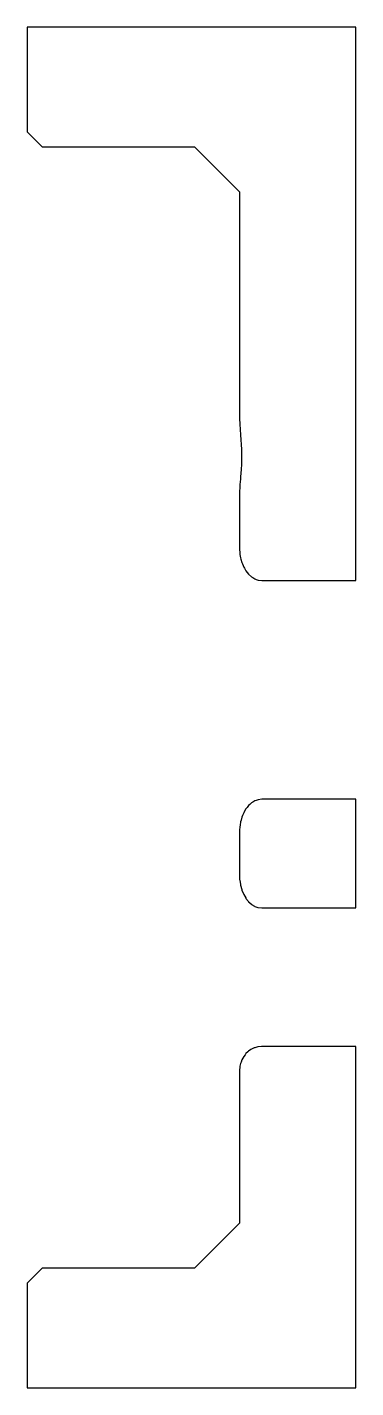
# Model space of a CAD drawing. Header units: metres. Extents: x 0 to 47.5, y 0 to 45.5.
# Drawn here: x 0 to 11, y 0 to 45.5 of the extents above.
import ezdxf

# ---------------------------------------------------------------- set-up
doc = ezdxf.new("R2010")
doc.units = ezdxf.units.M

msp = doc.modelspace()

# ---------------------------------------------------------------- linework, layer by layer
for p, q in [((11, 45.5), (0, 45.5)), ((0, 45.5), (0, 42)), ((11, 26.9954), (11, 45.5)), ((0, 42), (0.5, 41.5)), ((0.5, 41.5), (5.60409, 41.5)), ((5.60409, 41.5), (7.10409, 40)), ((7.10409, 40), (7.10409, 32.5367)), ((7.10409, 32.5367), (7.10871, 32.4118)), ((7.10871, 32.4118), (7.11332, 32.2275)), ((7.11332, 32.2275), (7.14051, 31.8711)), ((7.14051, 31.8711), (7.14079, 31.8636)), ((7.14079, 31.8636), (7.17268, 31.3727)), ((7.17153, 31.045), (7.17098, 30.8866)), ((7.17268, 31.3727), (7.17153, 31.045)), ((7.15787, 30.7042), (7.14079, 30.4665)), ((7.17098, 30.8866), (7.15787, 30.7042)), ((7.11332, 30.0847), (7.1109, 29.9924)), ((7.12297, 30.2051), (7.11332, 30.0847)), ((7.13742, 30.3854), (7.12297, 30.2051)), ((7.13893, 30.4217), (7.13742, 30.3854)), ((7.14079, 30.4665), (7.13893, 30.4217)), ((7.10492, 29.7877), (7.10409, 29.766)), ((7.10409, 29.766), (7.10409, 28.0928)), ((7.10685, 29.8384), (7.10492, 29.7877)), ((7.1109, 29.9924), (7.10685, 29.8384)), ((7.10409, 28.0928), (7.10675, 28.0433)), ((7.10675, 28.0433), (7.11332, 27.9211)), ((7.11332, 27.9211), (7.1214, 27.8718)), ((7.1214, 27.8718), (7.14079, 27.7537)), ((7.14079, 27.7537), (7.15432, 27.7059)), ((7.15432, 27.7059), (7.18583, 27.5946)), ((7.18583, 27.5946), (7.20465, 27.5496)), ((7.20465, 27.5496), (7.24732, 27.4477)), ((7.24732, 27.4477), (7.27111, 27.407)), ((7.27111, 27.407), (7.32376, 27.3168)), ((7.32376, 27.3168), (7.41325, 27.205)), ((7.41325, 27.205), (7.51359, 27.115)), ((7.51359, 27.115), (7.54868, 27.0937)), ((7.54868, 27.0937), (7.62232, 27.0491)), ((7.62232, 27.0491), (7.65949, 27.036)), ((7.65949, 27.036), (7.73676, 27.0089)), ((7.73676, 27.0089), (7.85409, 26.9954)), ((7.85409, 26.9954), (11, 26.9954)), ((7.55745, 19.5865), (7.51359, 19.5599)), ((7.62232, 19.6258), (7.55745, 19.5865)), ((7.66871, 19.6421), (7.62232, 19.6258)), ((7.73676, 19.666), (7.66871, 19.6421)), ((7.85409, 19.6795), (7.73676, 19.666)), ((11, 19.6795), (7.85409, 19.6795)), ((11, 16.0454), (11, 19.6795)), ((7.20962, 19.1372), (7.18583, 19.0804)), ((7.24732, 19.2272), (7.20962, 19.1372)), ((7.27729, 19.2785), (7.24732, 19.2272)), ((7.32376, 19.3581), (7.27729, 19.2785)), ((7.35925, 19.4025), (7.32376, 19.3581)), ((7.41325, 19.47), (7.35925, 19.4025)), ((7.45343, 19.506), (7.41325, 19.47)), ((7.51359, 19.5599), (7.45343, 19.506)), ((7.11332, 18.7538), (7.10749, 18.6455)), ((7.12363, 18.8167), (7.11332, 18.7538)), ((7.14079, 18.9213), (7.12363, 18.8167)), ((7.15797, 18.9819), (7.14079, 18.9213)), ((7.18583, 19.0804), (7.15797, 18.9819)), ((7.10749, 18.6455), (7.10409, 18.5822)), ((7.10409, 18.5822), (7.10409, 17.1428)), ((7.10409, 17.1428), (7.11178, 16.9998)), ((7.11178, 16.9998), (7.11332, 16.9711)), ((7.11332, 16.9711), (7.13654, 16.8296)), ((7.13654, 16.8296), (7.14079, 16.8037)), ((7.14079, 16.8037), (7.1794, 16.6673)), ((7.1794, 16.6673), (7.18583, 16.6446)), ((7.18583, 16.6446), (7.23921, 16.5171)), ((7.23921, 16.5171), (7.24732, 16.4978)), ((7.24732, 16.4978), (7.31442, 16.3828)), ((7.31442, 16.3828), (7.32376, 16.3668)), ((7.32376, 16.3668), (7.40307, 16.2677)), ((7.40307, 16.2677), (7.41325, 16.255)), ((7.41325, 16.255), (7.50286, 16.1746)), ((7.50286, 16.1746), (7.51359, 16.165)), ((7.51359, 16.165), (7.61124, 16.1058)), ((7.61124, 16.1058), (7.62232, 16.0991)), ((7.62232, 16.0991), (7.72546, 16.0629)), ((7.72546, 16.0629), (7.73676, 16.0589)), ((7.73676, 16.0589), (7.85409, 16.0454)), ((7.85409, 16.0454), (11, 16.0454)), ((7.71996, 11.3996), (7.62232, 11.374)), ((7.73676, 11.404), (7.71996, 11.3996)), ((7.83848, 11.4128), (7.73676, 11.404)), ((7.85409, 11.4141), (7.83848, 11.4128)), ((11, 11.4141), (7.85409, 11.4141)), ((11, 0), (11, 11.4141)), ((7.18583, 10.9668), (7.15811, 10.8937)), ((7.21592, 11.0204), (7.18583, 10.9668)), ((7.24732, 11.0764), (7.21592, 11.0204)), ((7.29241, 11.1341), (7.24732, 11.0764)), ((7.32376, 11.1742), (7.29241, 11.1341)), ((7.3847, 11.231), (7.32376, 11.1742)), ((7.41325, 11.2577), (7.3847, 11.231)), ((7.4893, 11.3086), (7.41325, 11.2577)), ((7.51359, 11.3248), (7.4893, 11.3086)), ((7.60236, 11.365), (7.51359, 11.3248)), ((7.62232, 11.374), (7.60236, 11.365)), ((7.10574, 10.6178), (7.10409, 10.5949)), ((7.10409, 10.5949), (7.10409, 5.5)), ((7.11332, 10.723), (7.10574, 10.6178)), ((7.121, 10.758), (7.11332, 10.723)), ((7.14079, 10.848), (7.121, 10.758)), ((7.15811, 10.8937), (7.14079, 10.848)), ((7.10409, 5.5), (5.60409, 4)), ((0.5, 4), (0, 3.5)), ((5.60409, 4), (0.5, 4)), ((0, 3.5), (0, 0)), ((0, 0), (11, 0))]:
    msp.add_line(p, q)

doc.saveas('drawing.dxf')
